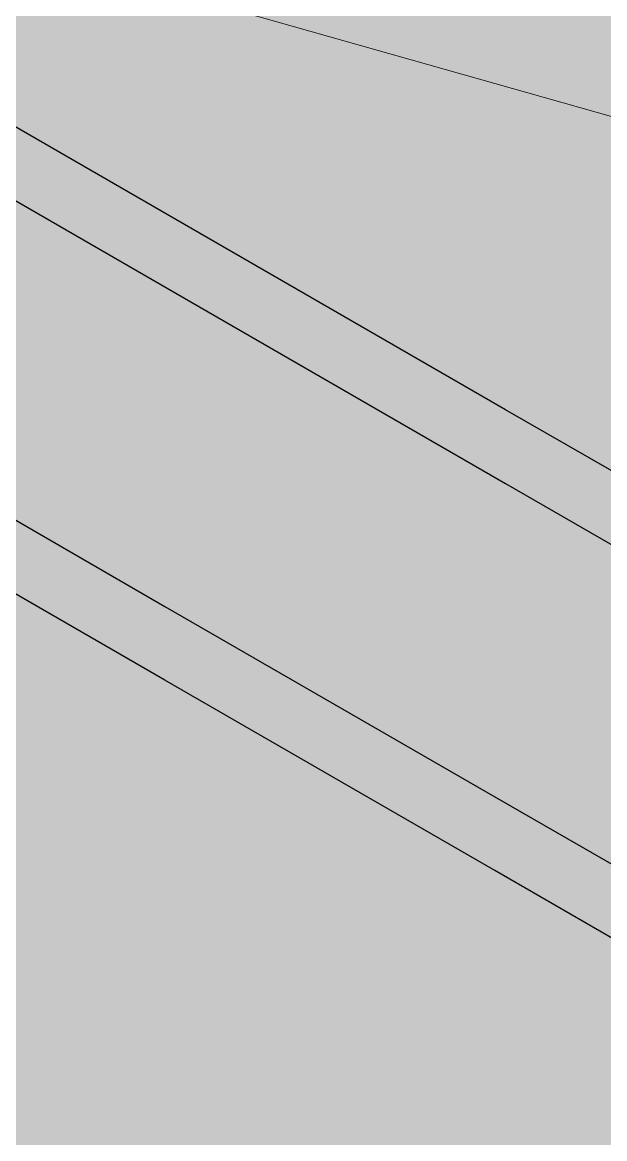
# Model space of a CAD drawing. Header units: metres. Extents: x 0 to 34.2, y 0 to 17.8.
# Drawn here: x 8.198 to 9.382, y 6.244 to 8.514 of the extents above; entities that cross this region are included whole.
import ezdxf

# ---------------------------------------------------------------- set-up
doc = ezdxf.new("R2010")
doc.units = ezdxf.units.M
doc.header["$LTSCALE"] = 0.25
doc.layers.add('ISO-ARISTAS', color=8, linetype='CONTINUOUS')
doc.layers.add('ISO-CONCRETO-SUP', color=254, linetype='CONTINUOUS', true_color=0xe8e8e8)
doc.layers.add('LLAMADAS', color=30, linetype='CONTINUOUS', lineweight=18)

msp = doc.modelspace()

# ---------------------------------------------------------------- linework, layer by layer
at = {"layer": 'ISO-ARISTAS', "color": 250}
for p, q in [((8.5097, 8.1134), (7.8391, 8.5006)), ((8.5097, 8.1134), (7.8391, 8.5006)), ((7.8391, 8.3506), (8.5097, 7.9634)), ((7.8391, 8.3506), (8.5097, 7.9634)), ((9.1804, 7.7263), (8.5097, 8.1134)), ((9.1804, 7.7263), (8.5097, 8.1134)), ((8.5097, 7.9634), (9.1804, 7.5763)), ((8.5097, 7.9634), (9.1804, 7.5763)), ((9.851, 7.3391), (9.1804, 7.7263)), ((9.851, 7.3391), (9.1804, 7.7263)), ((7.8169, 7.7134), (8.4875, 7.3263)), ((8.4875, 7.1763), (7.8169, 7.5634)), ((9.1804, 7.5763), (9.851, 7.1891)), ((9.1804, 7.5763), (9.851, 7.1891)), ((8.4875, 7.3263), (9.1582, 6.9391)), ((9.1582, 6.7891), (8.4875, 7.1763)), ((9.1582, 6.9391), (9.8288, 6.5519)), ((9.8288, 6.4019), (9.1582, 6.7891))]:
    msp.add_line(p, q, dxfattribs=at)
at = {"layer": 'ISO-CONCRETO-SUP', "true_color": 0xc9c7c0}
for points in [[(7.7314, 9.2128), (8.402, 8.8256), (7.1685, 8.8878), (7.8391, 8.5006)], [(8.9649, 9.1506), (9.6356, 8.7634), (8.402, 8.8256), (9.0727, 8.4384)], [(8.402, 8.8256), (9.0727, 8.4384), (7.8391, 8.5006), (8.5097, 8.1134)], [(9.6356, 8.7634), (10.3062, 8.3763), (9.0727, 8.4384), (9.7433, 8.0513)], [(9.0727, 8.4384), (9.7433, 8.0513), (8.5097, 8.1134), (9.1804, 7.7263)], [(9.7433, 8.0513), (10.4139, 7.6641), (9.1804, 7.7263), (9.851, 7.3391)], [(7.8169, 7.7134), (8.4875, 7.3263), (7.1241, 7.3134), (7.7947, 6.9263)], [(8.4875, 7.3263), (9.1582, 6.9391), (7.7947, 6.9263), (8.4654, 6.5391)], [(7.7947, 6.9263), (8.4654, 6.5391), (7.1019, 6.5263), (7.7725, 6.1391)], [(9.1582, 6.9391), (9.8288, 6.5519), (8.4654, 6.5391), (9.136, 6.1519)], [(9.8288, 6.5519), (10.4994, 6.1647), (9.136, 6.1519), (9.8066, 5.7647)], [(8.4654, 6.5391), (9.136, 6.1519), (7.7725, 6.1391), (8.4432, 5.7519)]]:
    msp.add_solid(points, dxfattribs=at)
at = {"layer": 'ISO-CONCRETO-SUP', "true_color": 0xb5b3ad}
for points in [[(7.8391, 8.3506), (8.5097, 7.9634), (7.8391, 8.5006), (8.5097, 8.1134)], [(8.5097, 7.9634), (9.1804, 7.5763), (8.5097, 8.1134), (9.1804, 7.7263)], [(9.1804, 7.5763), (9.851, 7.1891), (9.1804, 7.7263), (9.851, 7.3391)]]:
    msp.add_solid(points, dxfattribs=at)
at = {"layer": 'ISO-CONCRETO-SUP', "true_color": 0xb9c7a5}
for points in [[(7.8391, 8.3506), (8.5097, 7.9634), (7.1463, 7.9506), (7.8169, 7.5634)], [(8.5097, 7.9634), (9.1804, 7.5763), (7.8169, 7.5634), (8.4875, 7.1763)], [(9.1804, 7.5763), (9.851, 7.1891), (8.4875, 7.1763), (9.1582, 6.7891)], [(9.851, 7.1891), (10.5216, 6.8019), (9.1582, 6.7891), (9.8288, 6.4019)]]:
    msp.add_solid(points, dxfattribs=at)
at = {"layer": 'LLAMADAS'}
msp.add_line((18.48, 5.7486), (6.4, 9.1715), dxfattribs=at)

doc.saveas('drawing.dxf')
